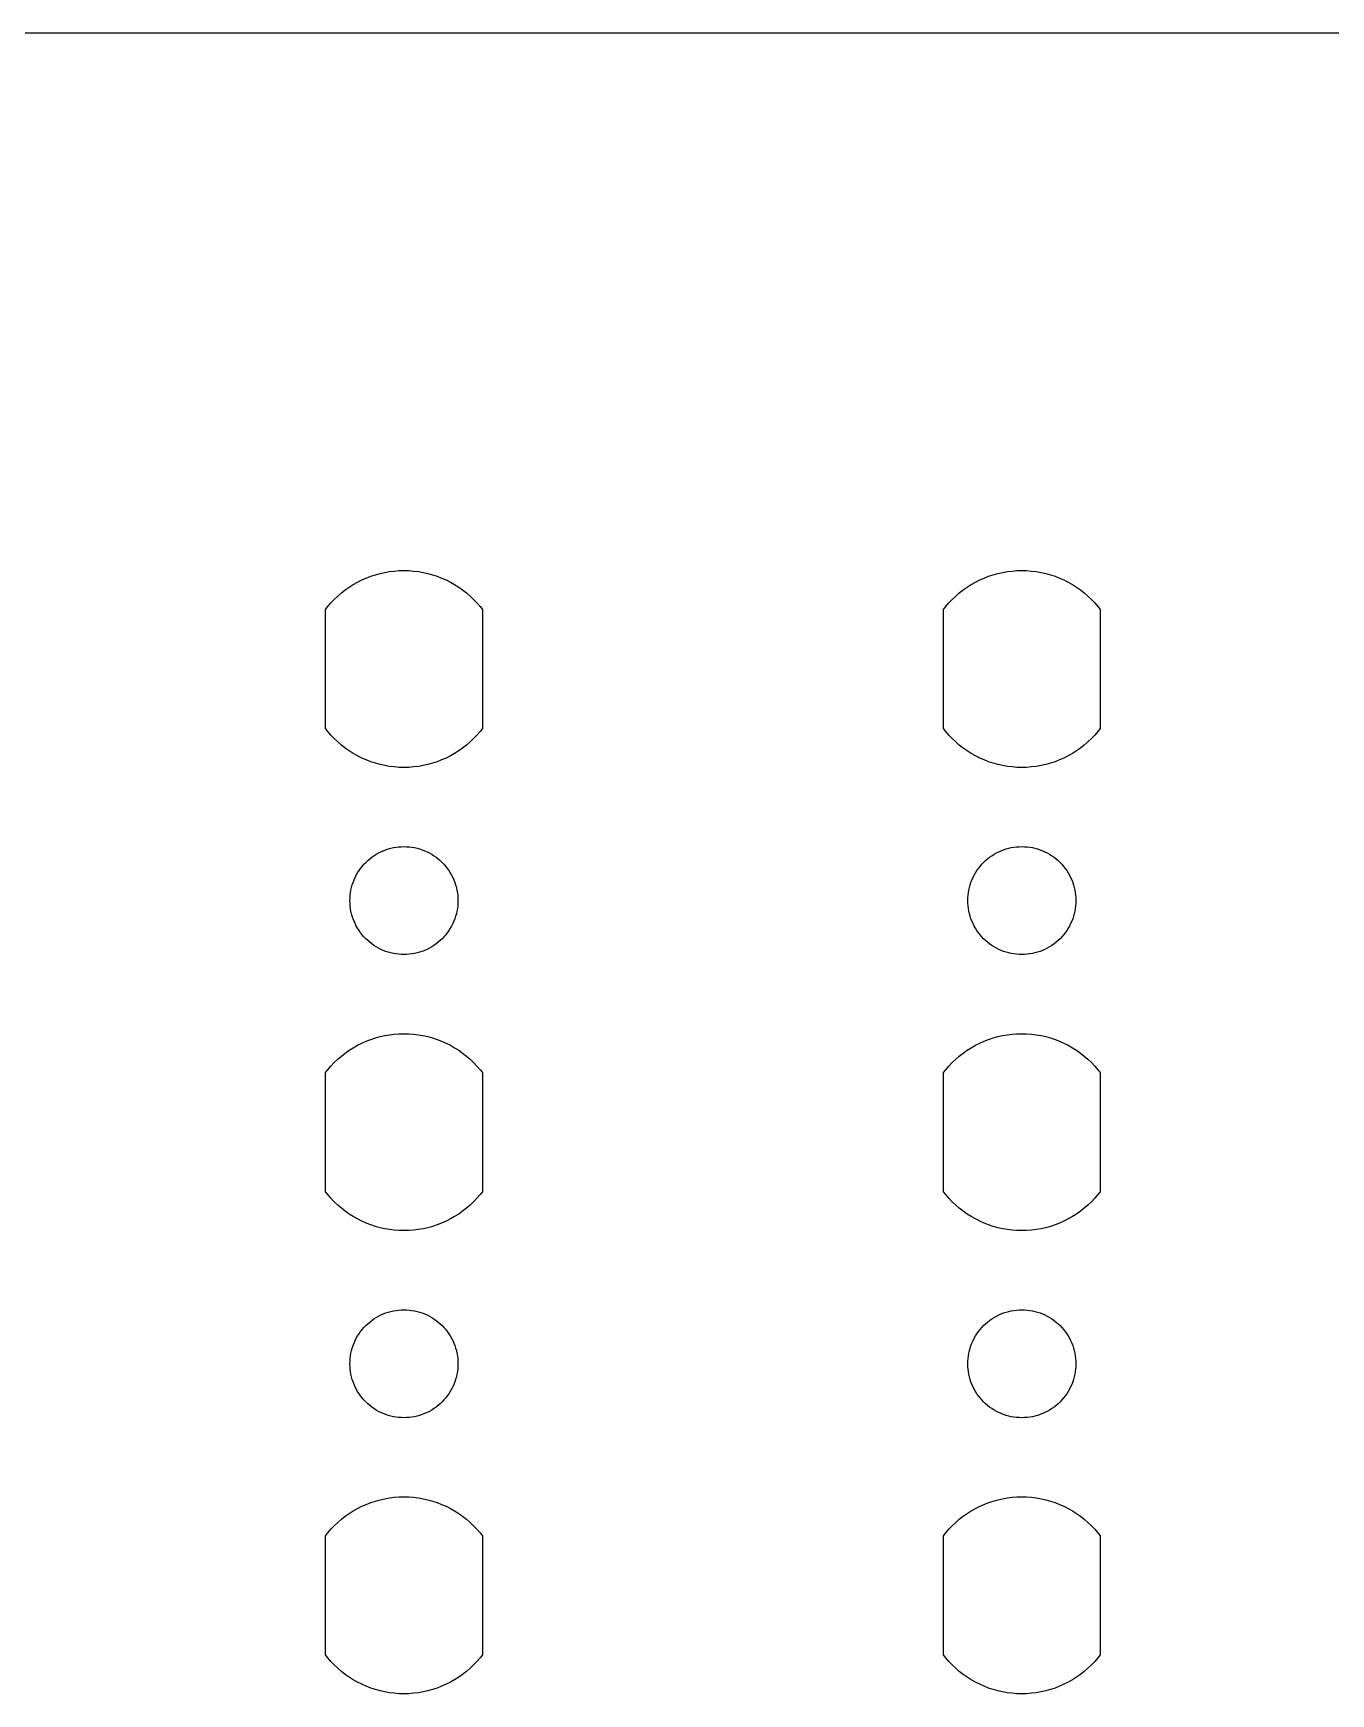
# Model space of a CAD drawing. Header units: metres. Extents: x 0 to 213, y 0 to 128.
# Drawn here: x 53.3 to 106.7, y 60.2 to 128.5 of the extents above; entities that cross this region are included whole.
import ezdxf

# ---------------------------------------------------------------- set-up
doc = ezdxf.new("R2010")
doc.units = ezdxf.units.M

msp = doc.modelspace()

# ---------------------------------------------------------------- linework, layer by layer
for p, q in [((212.36, 128.5), (1, 128.5)), ((66.4979, 105.824), (66.6708, 105.922)), ((66.6708, 105.922), (66.8484, 106.011)), ((66.8484, 106.011), (67.0301, 106.092)), ((67.0301, 106.092), (67.2156, 106.163)), ((67.2156, 106.163), (67.4043, 106.226)), ((67.4043, 106.226), (67.5959, 106.279)), ((67.5959, 106.279), (67.7899, 106.322)), ((67.7899, 106.322), (67.9857, 106.356)), ((67.9857, 106.356), (68.183, 106.38)), ((68.183, 106.38), (68.3813, 106.395)), ((68.3813, 106.395), (68.58, 106.4)), ((68.58, 106.4), (68.7787, 106.395)), ((68.7787, 106.395), (68.9769, 106.38)), ((68.9769, 106.38), (69.1742, 106.356)), ((69.1742, 106.356), (69.3701, 106.322)), ((69.3701, 106.322), (69.564, 106.279)), ((69.564, 106.279), (69.7556, 106.226)), ((69.7556, 106.226), (69.9444, 106.163)), ((69.9444, 106.163), (70.1299, 106.092)), ((70.1299, 106.092), (70.3116, 106.011)), ((70.3116, 106.011), (70.4891, 105.922)), ((70.4891, 105.922), (70.6621, 105.824)), ((91.8979, 105.824), (92.0708, 105.922)), ((92.0708, 105.922), (92.2484, 106.011)), ((92.2484, 106.011), (92.4301, 106.092)), ((92.4301, 106.092), (92.6156, 106.163)), ((92.6156, 106.163), (92.8044, 106.226)), ((92.8044, 106.226), (92.9959, 106.279)), ((92.9959, 106.279), (93.1899, 106.322)), ((93.1899, 106.322), (93.3857, 106.356)), ((93.3857, 106.356), (93.583, 106.38)), ((93.583, 106.38), (93.7813, 106.395)), ((93.7813, 106.395), (93.98, 106.4)), ((93.98, 106.4), (94.1787, 106.395)), ((94.1787, 106.395), (94.377, 106.38)), ((94.377, 106.38), (94.5742, 106.356)), ((94.5742, 106.356), (94.7701, 106.322)), ((94.7701, 106.322), (94.9641, 106.279)), ((94.9641, 106.279), (95.1556, 106.226)), ((95.1556, 106.226), (95.3444, 106.163)), ((95.3444, 106.163), (95.5299, 106.092)), ((95.5299, 106.092), (95.7116, 106.011)), ((95.7116, 106.011), (95.8891, 105.922)), ((95.8891, 105.922), (96.0621, 105.824)), ((65.5791, 105.07), (65.7162, 105.214)), ((65.7162, 105.214), (65.8602, 105.351)), ((65.8602, 105.351), (66.0107, 105.481)), ((66.0107, 105.481), (66.1674, 105.603)), ((66.1674, 105.603), (66.3299, 105.717)), ((66.3299, 105.717), (66.4979, 105.824)), ((70.6621, 105.824), (70.83, 105.717)), ((70.83, 105.717), (70.9926, 105.603)), ((70.9926, 105.603), (71.1493, 105.481)), ((71.1493, 105.481), (71.2998, 105.351)), ((71.2998, 105.351), (71.4438, 105.214)), ((71.4438, 105.214), (71.5808, 105.07)), ((90.9792, 105.07), (91.1162, 105.214)), ((91.1162, 105.214), (91.2602, 105.351)), ((91.2602, 105.351), (91.4107, 105.481)), ((91.4107, 105.481), (91.5674, 105.603)), ((91.5674, 105.603), (91.7299, 105.717)), ((91.7299, 105.717), (91.8979, 105.824)), ((96.0621, 105.824), (96.23, 105.717)), ((96.23, 105.717), (96.3926, 105.603)), ((96.3926, 105.603), (96.5493, 105.481)), ((96.5493, 105.481), (96.6998, 105.351)), ((96.6998, 105.351), (96.8438, 105.214)), ((96.8438, 105.214), (96.9808, 105.07)), ((65.355, 104.798), (65.4493, 104.919)), ((65.355, 99.9015), (65.355, 104.798)), ((65.4493, 104.919), (65.5791, 105.07)), ((71.5808, 105.07), (71.7107, 104.919)), ((71.7107, 104.919), (71.805, 104.798)), ((71.805, 104.798), (71.805, 99.9015)), ((90.755, 104.798), (90.8493, 104.919)), ((90.755, 99.9015), (90.755, 104.798)), ((90.8493, 104.919), (90.9792, 105.07)), ((96.9808, 105.07), (97.1107, 104.919)), ((97.1107, 104.919), (97.205, 104.798)), ((97.205, 104.798), (97.205, 99.9015)), ((65.4493, 99.7807), (65.355, 99.9015)), ((65.5791, 99.6302), (65.4493, 99.7807)), ((71.7107, 99.7807), (71.5808, 99.6302)), ((71.805, 99.9015), (71.7107, 99.7807)), ((90.8493, 99.7807), (90.755, 99.9015)), ((90.9792, 99.6302), (90.8493, 99.7807)), ((97.1107, 99.7807), (96.9808, 99.6302)), ((97.205, 99.9015), (97.1107, 99.7807)), ((65.7162, 99.4862), (65.5791, 99.6302)), ((65.8602, 99.3491), (65.7162, 99.4862)), ((66.0107, 99.2193), (65.8602, 99.3491)), ((66.1674, 99.097), (66.0107, 99.2193)), ((66.3299, 98.9825), (66.1674, 99.097)), ((70.9926, 99.097), (70.83, 98.9825)), ((71.1493, 99.2193), (70.9926, 99.097)), ((71.2998, 99.3491), (71.1493, 99.2193)), ((71.4438, 99.4862), (71.2998, 99.3491)), ((71.5808, 99.6302), (71.4438, 99.4862)), ((91.1162, 99.4862), (90.9792, 99.6302)), ((91.2602, 99.3491), (91.1162, 99.4862)), ((91.4107, 99.2193), (91.2602, 99.3491)), ((91.5674, 99.097), (91.4107, 99.2193)), ((91.7299, 98.9825), (91.5674, 99.097)), ((96.3926, 99.097), (96.23, 98.9825)), ((96.5493, 99.2193), (96.3926, 99.097)), ((96.6998, 99.3491), (96.5493, 99.2193)), ((96.8438, 99.4862), (96.6998, 99.3491)), ((96.9808, 99.6302), (96.8438, 99.4862)), ((66.4979, 98.8762), (66.3299, 98.9825)), ((66.6708, 98.7782), (66.4979, 98.8762)), ((66.8484, 98.6888), (66.6708, 98.7782)), ((67.0301, 98.6083), (66.8484, 98.6888)), ((67.2156, 98.5367), (67.0301, 98.6083)), ((67.4043, 98.4744), (67.2156, 98.5367)), ((67.5959, 98.4214), (67.4043, 98.4744)), ((67.7899, 98.3778), (67.5959, 98.4214)), ((67.9857, 98.3438), (67.7899, 98.3778)), ((69.3701, 98.3778), (69.1742, 98.3438)), ((69.564, 98.4214), (69.3701, 98.3778)), ((69.7556, 98.4744), (69.564, 98.4214)), ((69.9444, 98.5367), (69.7556, 98.4744)), ((70.1299, 98.6083), (69.9444, 98.5367)), ((70.3116, 98.6888), (70.1299, 98.6083)), ((70.4891, 98.7782), (70.3116, 98.6888)), ((70.6621, 98.8762), (70.4891, 98.7782)), ((70.83, 98.9825), (70.6621, 98.8762)), ((91.8979, 98.8762), (91.7299, 98.9825)), ((92.0708, 98.7782), (91.8979, 98.8762)), ((92.2484, 98.6888), (92.0708, 98.7782)), ((92.4301, 98.6083), (92.2484, 98.6888)), ((92.6156, 98.5367), (92.4301, 98.6083)), ((92.8044, 98.4744), (92.6156, 98.5367)), ((92.9959, 98.4214), (92.8044, 98.4744)), ((93.1899, 98.3778), (92.9959, 98.4214)), ((93.3857, 98.3438), (93.1899, 98.3778)), ((94.7701, 98.3778), (94.5742, 98.3438)), ((94.9641, 98.4214), (94.7701, 98.3778)), ((95.1556, 98.4744), (94.9641, 98.4214)), ((95.3444, 98.5367), (95.1556, 98.4744)), ((95.5299, 98.6083), (95.3444, 98.5367)), ((95.7116, 98.6888), (95.5299, 98.6083)), ((95.8891, 98.7782), (95.7116, 98.6888)), ((96.0621, 98.8762), (95.8891, 98.7782)), ((96.23, 98.9825), (96.0621, 98.8762)), ((68.183, 98.3195), (67.9857, 98.3438)), ((68.3813, 98.3049), (68.183, 98.3195)), ((68.58, 98.3), (68.3813, 98.3049)), ((68.7787, 98.3049), (68.58, 98.3)), ((68.9769, 98.3195), (68.7787, 98.3049)), ((69.1742, 98.3438), (68.9769, 98.3195)), ((93.583, 98.3195), (93.3857, 98.3438)), ((93.7813, 98.3049), (93.583, 98.3195)), ((93.98, 98.3), (93.7813, 98.3049)), ((94.1787, 98.3049), (93.98, 98.3)), ((94.377, 98.3195), (94.1787, 98.3049)), ((94.5742, 98.3438), (94.377, 98.3195)), ((67.8321, 94.9152), (67.9356, 94.9494)), ((67.9356, 94.9494), (68.0406, 94.9785)), ((68.0406, 94.9785), (68.1469, 95.0023)), ((68.1469, 95.0023), (68.2542, 95.021)), ((68.2542, 95.021), (68.3624, 95.0343)), ((68.3624, 95.0343), (68.4711, 95.0423)), ((68.4711, 95.0423), (68.58, 95.045)), ((68.58, 95.045), (68.6889, 95.0423)), ((68.6889, 95.0423), (68.7976, 95.0343)), ((68.7976, 95.0343), (68.9057, 95.021)), ((68.9057, 95.021), (69.0131, 95.0023)), ((69.0131, 95.0023), (69.1194, 94.9785)), ((69.1194, 94.9785), (69.2244, 94.9494)), ((69.2244, 94.9494), (69.3279, 94.9152)), ((93.2321, 94.9152), (93.3356, 94.9494)), ((93.3356, 94.9494), (93.4406, 94.9785)), ((93.4406, 94.9785), (93.5469, 95.0023)), ((93.5469, 95.0023), (93.6543, 95.021)), ((93.6543, 95.021), (93.7624, 95.0343)), ((93.7624, 95.0343), (93.8711, 95.0423)), ((93.8711, 95.0423), (93.98, 95.045)), ((93.98, 95.045), (94.0889, 95.0423)), ((94.0889, 95.0423), (94.1976, 95.0343)), ((94.1976, 95.0343), (94.3057, 95.021)), ((94.3057, 95.021), (94.4131, 95.0023)), ((94.4131, 95.0023), (94.5194, 94.9785)), ((94.5194, 94.9785), (94.6244, 94.9494)), ((94.6244, 94.9494), (94.7279, 94.9152)), ((66.8639, 94.2333), (66.9351, 94.3158)), ((66.9351, 94.3158), (67.0102, 94.3948)), ((67.0102, 94.3948), (67.0891, 94.4699)), ((67.0891, 94.4699), (67.1716, 94.5411)), ((67.1716, 94.5411), (67.2575, 94.6081)), ((67.2575, 94.6081), (67.3466, 94.6709)), ((67.3466, 94.6709), (67.4387, 94.7291)), ((67.4387, 94.7291), (67.5335, 94.7829)), ((67.5335, 94.7829), (67.6308, 94.8318)), ((67.6308, 94.8318), (67.7304, 94.876)), ((67.7304, 94.876), (67.8321, 94.9152)), ((69.3279, 94.9152), (69.4296, 94.876)), ((69.4296, 94.876), (69.5292, 94.8318)), ((69.5292, 94.8318), (69.6265, 94.7829)), ((69.6265, 94.7829), (69.7213, 94.7291)), ((69.7213, 94.7291), (69.8134, 94.6709)), ((69.8134, 94.6709), (69.9025, 94.6081)), ((69.9025, 94.6081), (69.9883, 94.5411)), ((69.9883, 94.5411), (70.0708, 94.4699)), ((70.0708, 94.4699), (70.1498, 94.3948)), ((70.1498, 94.3948), (70.2249, 94.3158)), ((70.2249, 94.3158), (70.2961, 94.2333)), ((92.2639, 94.2333), (92.3351, 94.3158)), ((92.3351, 94.3158), (92.4102, 94.3948)), ((92.4102, 94.3948), (92.4891, 94.4699)), ((92.4891, 94.4699), (92.5716, 94.5411)), ((92.5716, 94.5411), (92.6575, 94.6081)), ((92.6575, 94.6081), (92.7466, 94.6709)), ((92.7466, 94.6709), (92.8387, 94.7291)), ((92.8387, 94.7291), (92.9335, 94.7829)), ((92.9335, 94.7829), (93.0308, 94.8318)), ((93.0308, 94.8318), (93.1304, 94.876)), ((93.1304, 94.876), (93.2321, 94.9152)), ((94.7279, 94.9152), (94.8295, 94.876)), ((94.8295, 94.876), (94.9292, 94.8318)), ((94.9292, 94.8318), (95.0265, 94.7829)), ((95.0265, 94.7829), (95.1213, 94.7291)), ((95.1213, 94.7291), (95.2134, 94.6709)), ((95.2134, 94.6709), (95.3024, 94.6081)), ((95.3024, 94.6081), (95.3884, 94.5411)), ((95.3884, 94.5411), (95.4709, 94.4699)), ((95.4709, 94.4699), (95.5498, 94.3948)), ((95.5498, 94.3948), (95.6249, 94.3158)), ((95.6249, 94.3158), (95.6961, 94.2333)), ((66.4556, 93.4694), (66.4898, 93.5729)), ((66.4898, 93.5729), (66.529, 93.6745)), ((66.529, 93.6745), (66.5731, 93.7742)), ((66.5731, 93.7742), (66.6221, 93.8715)), ((66.6221, 93.8715), (66.6758, 93.9663)), ((66.6758, 93.9663), (66.7341, 94.0583)), ((66.7341, 94.0583), (66.7969, 94.1474)), ((66.7969, 94.1474), (66.8639, 94.2333)), ((70.2961, 94.2333), (70.3631, 94.1474)), ((70.3631, 94.1474), (70.4259, 94.0583)), ((70.4259, 94.0583), (70.4841, 93.9663)), ((70.4841, 93.9663), (70.5379, 93.8715)), ((70.5379, 93.8715), (70.5869, 93.7742)), ((70.5869, 93.7742), (70.631, 93.6745)), ((70.631, 93.6745), (70.6702, 93.5729)), ((70.6702, 93.5729), (70.7044, 93.4694)), ((91.8556, 93.4694), (91.8898, 93.5729)), ((91.8898, 93.5729), (91.929, 93.6745)), ((91.929, 93.6745), (91.9731, 93.7742)), ((91.9731, 93.7742), (92.0221, 93.8715)), ((92.0221, 93.8715), (92.0758, 93.9663)), ((92.0758, 93.9663), (92.1341, 94.0583)), ((92.1341, 94.0583), (92.1969, 94.1474)), ((92.1969, 94.1474), (92.2639, 94.2333)), ((95.6961, 94.2333), (95.7631, 94.1474)), ((95.7631, 94.1474), (95.8259, 94.0583)), ((95.8259, 94.0583), (95.8842, 93.9663)), ((95.8842, 93.9663), (95.9379, 93.8715)), ((95.9379, 93.8715), (95.9868, 93.7742)), ((95.9868, 93.7742), (96.031, 93.6745)), ((96.031, 93.6745), (96.0702, 93.5729)), ((96.0702, 93.5729), (96.1044, 93.4694)), ((66.36, 92.825), (66.3627, 92.9339)), ((66.3627, 92.9339), (66.3707, 93.0426)), ((66.3707, 93.0426), (66.384, 93.1507)), ((66.384, 93.1507), (66.4026, 93.2581)), ((66.4026, 93.2581), (66.4265, 93.3644)), ((66.4265, 93.3644), (66.4556, 93.4694)), ((70.7044, 93.4694), (70.7335, 93.3644)), ((70.7335, 93.3644), (70.7573, 93.2581)), ((70.7573, 93.2581), (70.776, 93.1507)), ((70.776, 93.1507), (70.7893, 93.0426)), ((70.7893, 93.0426), (70.7973, 92.9339)), ((70.7973, 92.9339), (70.8, 92.825)), ((91.76, 92.825), (91.7627, 92.9339)), ((91.7627, 92.9339), (91.7707, 93.0426)), ((91.7707, 93.0426), (91.784, 93.1507)), ((91.784, 93.1507), (91.8026, 93.2581)), ((91.8026, 93.2581), (91.8265, 93.3644)), ((91.8265, 93.3644), (91.8556, 93.4694)), ((96.1044, 93.4694), (96.1335, 93.3644)), ((96.1335, 93.3644), (96.1573, 93.2581)), ((96.1573, 93.2581), (96.176, 93.1507)), ((96.176, 93.1507), (96.1893, 93.0426)), ((96.1893, 93.0426), (96.1973, 92.9339)), ((96.1973, 92.9339), (96.2, 92.825)), ((66.3627, 92.716), (66.36, 92.825)), ((66.3707, 92.6074), (66.3627, 92.716)), ((66.384, 92.4992), (66.3707, 92.6074)), ((66.4026, 92.3919), (66.384, 92.4992)), ((66.4265, 92.2856), (66.4026, 92.3919)), ((66.4556, 92.1806), (66.4265, 92.2856)), ((70.7335, 92.2856), (70.7044, 92.1806)), ((70.7573, 92.3919), (70.7335, 92.2856)), ((70.776, 92.4992), (70.7573, 92.3919)), ((70.7893, 92.6074), (70.776, 92.4992)), ((70.7973, 92.716), (70.7893, 92.6074)), ((70.8, 92.825), (70.7973, 92.716)), ((91.7627, 92.716), (91.76, 92.825)), ((91.7707, 92.6074), (91.7627, 92.716)), ((91.784, 92.4992), (91.7707, 92.6074)), ((91.8026, 92.3919), (91.784, 92.4992)), ((91.8265, 92.2856), (91.8026, 92.3919)), ((91.8556, 92.1806), (91.8265, 92.2856)), ((96.1335, 92.2856), (96.1044, 92.1806)), ((96.1573, 92.3919), (96.1335, 92.2856)), ((96.176, 92.4992), (96.1573, 92.3919)), ((96.1893, 92.6074), (96.176, 92.4992)), ((96.1973, 92.716), (96.1893, 92.6074)), ((96.2, 92.825), (96.1973, 92.716)), ((66.4898, 92.0771), (66.4556, 92.1806)), ((66.529, 91.9754), (66.4898, 92.0771)), ((66.5731, 91.8758), (66.529, 91.9754)), ((66.6221, 91.7785), (66.5731, 91.8758)), ((66.6758, 91.6837), (66.6221, 91.7785)), ((66.7341, 91.5916), (66.6758, 91.6837)), ((66.7969, 91.5025), (66.7341, 91.5916)), ((70.4259, 91.5916), (70.3631, 91.5025)), ((70.4841, 91.6837), (70.4259, 91.5916)), ((70.5379, 91.7785), (70.4841, 91.6837)), ((70.5869, 91.8758), (70.5379, 91.7785)), ((70.631, 91.9754), (70.5869, 91.8758)), ((70.6702, 92.0771), (70.631, 91.9754)), ((70.7044, 92.1806), (70.6702, 92.0771)), ((91.8898, 92.0771), (91.8556, 92.1806)), ((91.929, 91.9754), (91.8898, 92.0771)), ((91.9731, 91.8758), (91.929, 91.9754)), ((92.0221, 91.7785), (91.9731, 91.8758)), ((92.0758, 91.6837), (92.0221, 91.7785)), ((92.1341, 91.5916), (92.0758, 91.6837)), ((92.1969, 91.5025), (92.1341, 91.5916)), ((95.8259, 91.5916), (95.7631, 91.5025)), ((95.8842, 91.6837), (95.8259, 91.5916)), ((95.9379, 91.7785), (95.8842, 91.6837)), ((95.9868, 91.8758), (95.9379, 91.7785)), ((96.031, 91.9754), (95.9868, 91.8758)), ((96.0702, 92.0771), (96.031, 91.9754)), ((96.1044, 92.1806), (96.0702, 92.0771)), ((66.8639, 91.4166), (66.7969, 91.5025)), ((66.9351, 91.3341), (66.8639, 91.4166)), ((67.0102, 91.2552), (66.9351, 91.3341)), ((67.0891, 91.1801), (67.0102, 91.2552)), ((67.1716, 91.1089), (67.0891, 91.1801)), ((67.2575, 91.0419), (67.1716, 91.1089)), ((67.3466, 90.9791), (67.2575, 91.0419)), ((67.4387, 90.9208), (67.3466, 90.9791)), ((67.5335, 90.8671), (67.4387, 90.9208)), ((67.6308, 90.8181), (67.5335, 90.8671)), ((69.6265, 90.8671), (69.5292, 90.8181)), ((69.7213, 90.9208), (69.6265, 90.8671)), ((69.8134, 90.9791), (69.7213, 90.9208)), ((69.9025, 91.0419), (69.8134, 90.9791)), ((69.9883, 91.1089), (69.9025, 91.0419)), ((70.0708, 91.1801), (69.9883, 91.1089)), ((70.1498, 91.2552), (70.0708, 91.1801)), ((70.2249, 91.3341), (70.1498, 91.2552)), ((70.2961, 91.4166), (70.2249, 91.3341)), ((70.3631, 91.5025), (70.2961, 91.4166)), ((92.2639, 91.4166), (92.1969, 91.5025)), ((92.3351, 91.3341), (92.2639, 91.4166)), ((92.4102, 91.2552), (92.3351, 91.3341)), ((92.4891, 91.1801), (92.4102, 91.2552)), ((92.5716, 91.1089), (92.4891, 91.1801)), ((92.6575, 91.0419), (92.5716, 91.1089)), ((92.7466, 90.9791), (92.6575, 91.0419)), ((92.8387, 90.9208), (92.7466, 90.9791)), ((92.9335, 90.8671), (92.8387, 90.9208)), ((93.0308, 90.8181), (92.9335, 90.8671)), ((95.0265, 90.8671), (94.9292, 90.8181)), ((95.1213, 90.9208), (95.0265, 90.8671)), ((95.2134, 90.9791), (95.1213, 90.9208)), ((95.3024, 91.0419), (95.2134, 90.9791)), ((95.3884, 91.1089), (95.3024, 91.0419)), ((95.4709, 91.1801), (95.3884, 91.1089)), ((95.5498, 91.2552), (95.4709, 91.1801)), ((95.6249, 91.3341), (95.5498, 91.2552)), ((95.6961, 91.4166), (95.6249, 91.3341)), ((95.7631, 91.5025), (95.6961, 91.4166)), ((67.7304, 90.774), (67.6308, 90.8181)), ((67.8321, 90.7348), (67.7304, 90.774)), ((67.9356, 90.7006), (67.8321, 90.7348)), ((68.0406, 90.6715), (67.9356, 90.7006)), ((68.1469, 90.6476), (68.0406, 90.6715)), ((68.2542, 90.629), (68.1469, 90.6476)), ((68.3624, 90.6157), (68.2542, 90.629)), ((68.4711, 90.6077), (68.3624, 90.6157)), ((68.58, 90.605), (68.4711, 90.6077)), ((68.6889, 90.6077), (68.58, 90.605)), ((68.7976, 90.6157), (68.6889, 90.6077)), ((68.9057, 90.629), (68.7976, 90.6157)), ((69.0131, 90.6476), (68.9057, 90.629)), ((69.1194, 90.6715), (69.0131, 90.6476)), ((69.2244, 90.7006), (69.1194, 90.6715)), ((69.3279, 90.7348), (69.2244, 90.7006)), ((69.4296, 90.774), (69.3279, 90.7348)), ((69.5292, 90.8181), (69.4296, 90.774)), ((93.1304, 90.774), (93.0308, 90.8181)), ((93.2321, 90.7348), (93.1304, 90.774)), ((93.3356, 90.7006), (93.2321, 90.7348)), ((93.4406, 90.6715), (93.3356, 90.7006)), ((93.5469, 90.6476), (93.4406, 90.6715)), ((93.6543, 90.629), (93.5469, 90.6476)), ((93.7624, 90.6157), (93.6543, 90.629)), ((93.8711, 90.6077), (93.7624, 90.6157)), ((93.98, 90.605), (93.8711, 90.6077)), ((94.0889, 90.6077), (93.98, 90.605)), ((94.1976, 90.6157), (94.0889, 90.6077)), ((94.3057, 90.629), (94.1976, 90.6157)), ((94.4131, 90.6476), (94.3057, 90.629)), ((94.5194, 90.6715), (94.4131, 90.6476)), ((94.6244, 90.7006), (94.5194, 90.6715)), ((94.7279, 90.7348), (94.6244, 90.7006)), ((94.8295, 90.774), (94.7279, 90.7348)), ((94.9292, 90.8181), (94.8295, 90.774)), ((66.3299, 86.6674), (66.4979, 86.7738)), ((66.4979, 86.7738), (66.6708, 86.8718)), ((66.6708, 86.8718), (66.8484, 86.9611)), ((66.8484, 86.9611), (67.0301, 87.0417)), ((67.0301, 87.0417), (67.2156, 87.1132)), ((67.2156, 87.1132), (67.4043, 87.1756)), ((67.4043, 87.1756), (67.5959, 87.2286)), ((67.5959, 87.2286), (67.7899, 87.2722)), ((67.7899, 87.2722), (67.9857, 87.3062)), ((67.9857, 87.3062), (68.183, 87.3305)), ((68.183, 87.3305), (68.3813, 87.3451)), ((68.3813, 87.3451), (68.58, 87.35)), ((68.58, 87.35), (68.7787, 87.3451)), ((68.7787, 87.3451), (68.9769, 87.3305)), ((68.9769, 87.3305), (69.1742, 87.3062)), ((69.1742, 87.3062), (69.3701, 87.2722)), ((69.3701, 87.2722), (69.564, 87.2286)), ((69.564, 87.2286), (69.7556, 87.1756)), ((69.7556, 87.1756), (69.9444, 87.1132)), ((69.9444, 87.1132), (70.1299, 87.0417)), ((70.1299, 87.0417), (70.3116, 86.9611)), ((70.3116, 86.9611), (70.4891, 86.8718)), ((70.4891, 86.8718), (70.6621, 86.7738)), ((70.6621, 86.7738), (70.83, 86.6674)), ((91.7299, 86.6674), (91.8979, 86.7738)), ((91.8979, 86.7738), (92.0708, 86.8718)), ((92.0708, 86.8718), (92.2484, 86.9611)), ((92.2484, 86.9611), (92.4301, 87.0417)), ((92.4301, 87.0417), (92.6156, 87.1132)), ((92.6156, 87.1132), (92.8044, 87.1756)), ((92.8044, 87.1756), (92.9959, 87.2286)), ((92.9959, 87.2286), (93.1899, 87.2722)), ((93.1899, 87.2722), (93.3857, 87.3062)), ((93.3857, 87.3062), (93.583, 87.3305)), ((93.583, 87.3305), (93.7813, 87.3451)), ((93.7813, 87.3451), (93.98, 87.35)), ((93.98, 87.35), (94.1787, 87.3451)), ((94.1787, 87.3451), (94.377, 87.3305)), ((94.377, 87.3305), (94.5742, 87.3062)), ((94.5742, 87.3062), (94.7701, 87.2722)), ((94.7701, 87.2722), (94.9641, 87.2286)), ((94.9641, 87.2286), (95.1556, 87.1756)), ((95.1556, 87.1756), (95.3444, 87.1132)), ((95.3444, 87.1132), (95.5299, 87.0417)), ((95.5299, 87.0417), (95.7116, 86.9611)), ((95.7116, 86.9611), (95.8891, 86.8718)), ((95.8891, 86.8718), (96.0621, 86.7738)), ((96.0621, 86.7738), (96.23, 86.6674)), ((65.5791, 86.0198), (65.7162, 86.1638)), ((65.7162, 86.1638), (65.8602, 86.3008)), ((65.8602, 86.3008), (66.0107, 86.4307)), ((66.0107, 86.4307), (66.1674, 86.553)), ((66.1674, 86.553), (66.3299, 86.6674)), ((70.83, 86.6674), (70.9926, 86.553)), ((70.9926, 86.553), (71.1493, 86.4307)), ((71.1493, 86.4307), (71.2998, 86.3008)), ((71.2998, 86.3008), (71.4438, 86.1638)), ((71.4438, 86.1638), (71.5808, 86.0198)), ((90.9792, 86.0198), (91.1162, 86.1638)), ((91.1162, 86.1638), (91.2602, 86.3008)), ((91.2602, 86.3008), (91.4107, 86.4307)), ((91.4107, 86.4307), (91.5674, 86.553)), ((91.5674, 86.553), (91.7299, 86.6674)), ((96.23, 86.6674), (96.3926, 86.553)), ((96.3926, 86.553), (96.5493, 86.4307)), ((96.5493, 86.4307), (96.6998, 86.3008)), ((96.6998, 86.3008), (96.8438, 86.1638)), ((96.8438, 86.1638), (96.9808, 86.0198)), ((65.355, 85.7484), (65.4493, 85.8693)), ((65.355, 80.8515), (65.355, 85.7484)), ((65.4493, 85.8693), (65.5791, 86.0198)), ((71.5808, 86.0198), (71.7107, 85.8693)), ((71.7107, 85.8693), (71.805, 85.7484)), ((71.805, 85.7484), (71.805, 80.8515)), ((90.755, 85.7484), (90.8493, 85.8693)), ((90.755, 80.8515), (90.755, 85.7484)), ((90.8493, 85.8693), (90.9792, 86.0198)), ((96.9808, 86.0198), (97.1107, 85.8693)), ((97.1107, 85.8693), (97.205, 85.7484)), ((97.205, 85.7484), (97.205, 80.8515)), ((65.4493, 80.7307), (65.355, 80.8515)), ((65.5791, 80.5802), (65.4493, 80.7307)), ((71.7107, 80.7307), (71.5808, 80.5802)), ((71.805, 80.8515), (71.7107, 80.7307)), ((90.8493, 80.7307), (90.755, 80.8515)), ((90.9792, 80.5802), (90.8493, 80.7307)), ((97.1107, 80.7307), (96.9808, 80.5802)), ((97.205, 80.8515), (97.1107, 80.7307)), ((65.7162, 80.4362), (65.5791, 80.5802)), ((65.8602, 80.2991), (65.7162, 80.4362)), ((66.0107, 80.1693), (65.8602, 80.2991)), ((66.1674, 80.047), (66.0107, 80.1693)), ((66.3299, 79.9325), (66.1674, 80.047)), ((66.4979, 79.8262), (66.3299, 79.9325)), ((70.83, 79.9325), (70.6621, 79.8262)), ((70.9926, 80.047), (70.83, 79.9325)), ((71.1493, 80.1693), (70.9926, 80.047)), ((71.2998, 80.2991), (71.1493, 80.1693)), ((71.4438, 80.4362), (71.2998, 80.2991)), ((71.5808, 80.5802), (71.4438, 80.4362)), ((91.1162, 80.4362), (90.9792, 80.5802)), ((91.2602, 80.2991), (91.1162, 80.4362)), ((91.4107, 80.1693), (91.2602, 80.2991)), ((91.5674, 80.047), (91.4107, 80.1693)), ((91.7299, 79.9325), (91.5674, 80.047)), ((91.8979, 79.8262), (91.7299, 79.9325)), ((96.23, 79.9325), (96.0621, 79.8262)), ((96.3926, 80.047), (96.23, 79.9325)), ((96.5493, 80.1693), (96.3926, 80.047)), ((96.6998, 80.2991), (96.5493, 80.1693)), ((96.8438, 80.4362), (96.6998, 80.2991)), ((96.9808, 80.5802), (96.8438, 80.4362)), ((66.6708, 79.7282), (66.4979, 79.8262)), ((66.8484, 79.6388), (66.6708, 79.7282)), ((67.0301, 79.5583), (66.8484, 79.6388)), ((67.2156, 79.4867), (67.0301, 79.5583)), ((67.4043, 79.4244), (67.2156, 79.4867)), ((67.5959, 79.3714), (67.4043, 79.4244)), ((67.7899, 79.3278), (67.5959, 79.3714)), ((67.9857, 79.2938), (67.7899, 79.3278)), ((68.183, 79.2695), (67.9857, 79.2938)), ((68.3813, 79.2549), (68.183, 79.2695)), ((68.58, 79.25), (68.3813, 79.2549)), ((68.7787, 79.2549), (68.58, 79.25)), ((68.9769, 79.2695), (68.7787, 79.2549)), ((69.1742, 79.2938), (68.9769, 79.2695)), ((69.3701, 79.3278), (69.1742, 79.2938)), ((69.564, 79.3714), (69.3701, 79.3278)), ((69.7556, 79.4244), (69.564, 79.3714)), ((69.9444, 79.4867), (69.7556, 79.4244)), ((70.1299, 79.5583), (69.9444, 79.4867)), ((70.3116, 79.6388), (70.1299, 79.5583)), ((70.4891, 79.7282), (70.3116, 79.6388)), ((70.6621, 79.8262), (70.4891, 79.7282)), ((92.0708, 79.7282), (91.8979, 79.8262)), ((92.2484, 79.6388), (92.0708, 79.7282)), ((92.4301, 79.5583), (92.2484, 79.6388)), ((92.6156, 79.4867), (92.4301, 79.5583)), ((92.8044, 79.4244), (92.6156, 79.4867)), ((92.9959, 79.3714), (92.8044, 79.4244)), ((93.1899, 79.3278), (92.9959, 79.3714)), ((93.3857, 79.2938), (93.1899, 79.3278)), ((93.583, 79.2695), (93.3857, 79.2938)), ((93.7813, 79.2549), (93.583, 79.2695)), ((93.98, 79.25), (93.7813, 79.2549)), ((94.1787, 79.2549), (93.98, 79.25)), ((94.377, 79.2695), (94.1787, 79.2549)), ((94.5742, 79.2938), (94.377, 79.2695)), ((94.7701, 79.3278), (94.5742, 79.2938)), ((94.9641, 79.3714), (94.7701, 79.3278)), ((95.1556, 79.4244), (94.9641, 79.3714)), ((95.3444, 79.4867), (95.1556, 79.4244)), ((95.5299, 79.5583), (95.3444, 79.4867)), ((95.7116, 79.6388), (95.5299, 79.5583)), ((95.8891, 79.7282), (95.7116, 79.6388)), ((96.0621, 79.8262), (95.8891, 79.7282)), ((67.6308, 75.7818), (67.7304, 75.826)), ((67.7304, 75.826), (67.8321, 75.8652)), ((67.8321, 75.8652), (67.9356, 75.8994)), ((67.9356, 75.8994), (68.0406, 75.9285)), ((68.0406, 75.9285), (68.1469, 75.9523)), ((68.1469, 75.9523), (68.2542, 75.971)), ((68.2542, 75.971), (68.3624, 75.9843)), ((68.3624, 75.9843), (68.4711, 75.9923)), ((68.4711, 75.9923), (68.58, 75.995)), ((68.58, 75.995), (68.6889, 75.9923)), ((68.6889, 75.9923), (68.7976, 75.9843)), ((68.7976, 75.9843), (68.9057, 75.971)), ((68.9057, 75.971), (69.0131, 75.9523)), ((69.0131, 75.9523), (69.1194, 75.9285)), ((69.1194, 75.9285), (69.2244, 75.8994)), ((69.2244, 75.8994), (69.3279, 75.8652)), ((69.3279, 75.8652), (69.4296, 75.826)), ((69.4296, 75.826), (69.5292, 75.7818)), ((93.0308, 75.7818), (93.1304, 75.826)), ((93.1304, 75.826), (93.2321, 75.8652)), ((93.2321, 75.8652), (93.3356, 75.8994)), ((93.3356, 75.8994), (93.4406, 75.9285)), ((93.4406, 75.9285), (93.5469, 75.9523)), ((93.5469, 75.9523), (93.6543, 75.971)), ((93.6543, 75.971), (93.7624, 75.9843)), ((93.7624, 75.9843), (93.8711, 75.9923)), ((93.8711, 75.9923), (93.98, 75.995)), ((93.98, 75.995), (94.0889, 75.9923)), ((94.0889, 75.9923), (94.1976, 75.9843)), ((94.1976, 75.9843), (94.3057, 75.971)), ((94.3057, 75.971), (94.4131, 75.9523)), ((94.4131, 75.9523), (94.5194, 75.9285)), ((94.5194, 75.9285), (94.6244, 75.8994)), ((94.6244, 75.8994), (94.7279, 75.8652)), ((94.7279, 75.8652), (94.8295, 75.826)), ((94.8295, 75.826), (94.9292, 75.7818)), ((66.7969, 75.0974), (66.8639, 75.1833)), ((66.8639, 75.1833), (66.9351, 75.2659)), ((66.9351, 75.2659), (67.0102, 75.3448)), ((67.0102, 75.3448), (67.0891, 75.4199)), ((67.0891, 75.4199), (67.1716, 75.4911)), ((67.1716, 75.4911), (67.2575, 75.5581)), ((67.2575, 75.5581), (67.3466, 75.6208)), ((67.3466, 75.6208), (67.4387, 75.6791)), ((67.4387, 75.6791), (67.5335, 75.7328)), ((67.5335, 75.7328), (67.6308, 75.7818)), ((69.5292, 75.7818), (69.6265, 75.7328)), ((69.6265, 75.7328), (69.7213, 75.6791)), ((69.7213, 75.6791), (69.8134, 75.6208)), ((69.8134, 75.6208), (69.9025, 75.5581)), ((69.9025, 75.5581), (69.9883, 75.4911)), ((69.9883, 75.4911), (70.0708, 75.4199)), ((70.0708, 75.4199), (70.1498, 75.3448)), ((70.1498, 75.3448), (70.2249, 75.2659)), ((70.2249, 75.2659), (70.2961, 75.1833)), ((70.2961, 75.1833), (70.3631, 75.0974)), ((92.1969, 75.0974), (92.2639, 75.1833)), ((92.2639, 75.1833), (92.3351, 75.2659)), ((92.3351, 75.2659), (92.4102, 75.3448)), ((92.4102, 75.3448), (92.4891, 75.4199)), ((92.4891, 75.4199), (92.5716, 75.4911)), ((92.5716, 75.4911), (92.6575, 75.5581)), ((92.6575, 75.5581), (92.7466, 75.6208)), ((92.7466, 75.6208), (92.8387, 75.6791)), ((92.8387, 75.6791), (92.9335, 75.7328)), ((92.9335, 75.7328), (93.0308, 75.7818)), ((94.9292, 75.7818), (95.0265, 75.7328)), ((95.0265, 75.7328), (95.1213, 75.6791)), ((95.1213, 75.6791), (95.2134, 75.6208)), ((95.2134, 75.6208), (95.3024, 75.5581)), ((95.3024, 75.5581), (95.3884, 75.4911)), ((95.3884, 75.4911), (95.4709, 75.4199)), ((95.4709, 75.4199), (95.5498, 75.3448)), ((95.5498, 75.3448), (95.6249, 75.2659)), ((95.6249, 75.2659), (95.6961, 75.1833)), ((95.6961, 75.1833), (95.7631, 75.0974)), ((66.4556, 74.4194), (66.4898, 74.5229)), ((66.4898, 74.5229), (66.529, 74.6245)), ((66.529, 74.6245), (66.5731, 74.7242)), ((66.5731, 74.7242), (66.6221, 74.8215)), ((66.6221, 74.8215), (66.6758, 74.9163)), ((66.6758, 74.9163), (66.7341, 75.0083)), ((66.7341, 75.0083), (66.7969, 75.0974)), ((70.3631, 75.0974), (70.4259, 75.0083)), ((70.4259, 75.0083), (70.4841, 74.9163)), ((70.4841, 74.9163), (70.5379, 74.8215)), ((70.5379, 74.8215), (70.5869, 74.7242)), ((70.5869, 74.7242), (70.631, 74.6245)), ((70.631, 74.6245), (70.6702, 74.5229)), ((70.6702, 74.5229), (70.7044, 74.4194)), ((91.8556, 74.4194), (91.8898, 74.5229)), ((91.8898, 74.5229), (91.929, 74.6245)), ((91.929, 74.6245), (91.9731, 74.7242)), ((91.9731, 74.7242), (92.0221, 74.8215)), ((92.0221, 74.8215), (92.0758, 74.9163)), ((92.0758, 74.9163), (92.1341, 75.0083)), ((92.1341, 75.0083), (92.1969, 75.0974)), ((95.7631, 75.0974), (95.8259, 75.0083)), ((95.8259, 75.0083), (95.8842, 74.9163)), ((95.8842, 74.9163), (95.9379, 74.8215)), ((95.9379, 74.8215), (95.9868, 74.7242)), ((95.9868, 74.7242), (96.031, 74.6245)), ((96.031, 74.6245), (96.0702, 74.5229)), ((96.0702, 74.5229), (96.1044, 74.4194)), ((66.36, 73.775), (66.3627, 73.8839)), ((66.3627, 73.6661), (66.36, 73.775)), ((66.3627, 73.8839), (66.3707, 73.9926)), ((66.3707, 73.9926), (66.384, 74.1007)), ((66.384, 74.1007), (66.4026, 74.2081)), ((66.4026, 74.2081), (66.4265, 74.3144)), ((66.4265, 74.3144), (66.4556, 74.4194)), ((70.7044, 74.4194), (70.7335, 74.3144)), ((70.7335, 74.3144), (70.7573, 74.2081)), ((70.7573, 74.2081), (70.776, 74.1007)), ((70.776, 74.1007), (70.7893, 73.9926)), ((70.7893, 73.9926), (70.7973, 73.8839)), ((70.7973, 73.8839), (70.8, 73.775)), ((70.8, 73.775), (70.7973, 73.6661)), ((91.76, 73.775), (91.7627, 73.8839)), ((91.7627, 73.6661), (91.76, 73.775)), ((91.7627, 73.8839), (91.7707, 73.9926)), ((91.7707, 73.9926), (91.784, 74.1007)), ((91.784, 74.1007), (91.8026, 74.2081)), ((91.8026, 74.2081), (91.8265, 74.3144)), ((91.8265, 74.3144), (91.8556, 74.4194)), ((96.1044, 74.4194), (96.1335, 74.3144)), ((96.1335, 74.3144), (96.1573, 74.2081)), ((96.1573, 74.2081), (96.176, 74.1007)), ((96.176, 74.1007), (96.1893, 73.9926)), ((96.1893, 73.9926), (96.1973, 73.8839)), ((96.1973, 73.8839), (96.2, 73.775)), ((96.2, 73.775), (96.1973, 73.6661)), ((66.3707, 73.5574), (66.3627, 73.6661)), ((66.384, 73.4493), (66.3707, 73.5574)), ((66.4026, 73.3419), (66.384, 73.4493)), ((66.4265, 73.2356), (66.4026, 73.3419)), ((66.4556, 73.1306), (66.4265, 73.2356)), ((66.4898, 73.0271), (66.4556, 73.1306)), ((70.7044, 73.1306), (70.6702, 73.0271)), ((70.7335, 73.2356), (70.7044, 73.1306)), ((70.7573, 73.3419), (70.7335, 73.2356)), ((70.776, 73.4493), (70.7573, 73.3419)), ((70.7893, 73.5574), (70.776, 73.4493)), ((70.7973, 73.6661), (70.7893, 73.5574)), ((91.7707, 73.5574), (91.7627, 73.6661)), ((91.784, 73.4493), (91.7707, 73.5574)), ((91.8026, 73.3419), (91.784, 73.4493)), ((91.8265, 73.2356), (91.8026, 73.3419)), ((91.8556, 73.1306), (91.8265, 73.2356)), ((91.8898, 73.0271), (91.8556, 73.1306)), ((96.1044, 73.1306), (96.0702, 73.0271)), ((96.1335, 73.2356), (96.1044, 73.1306)), ((96.1573, 73.3419), (96.1335, 73.2356)), ((96.176, 73.4493), (96.1573, 73.3419)), ((96.1893, 73.5574), (96.176, 73.4493)), ((96.1973, 73.6661), (96.1893, 73.5574)), ((66.529, 72.9254), (66.4898, 73.0271)), ((66.5731, 72.8258), (66.529, 72.9254)), ((66.6221, 72.7285), (66.5731, 72.8258)), ((66.6758, 72.6337), (66.6221, 72.7285)), ((66.7341, 72.5416), (66.6758, 72.6337)), ((66.7969, 72.4525), (66.7341, 72.5416)), ((66.8639, 72.3667), (66.7969, 72.4525)), ((70.3631, 72.4525), (70.2961, 72.3667)), ((70.4259, 72.5416), (70.3631, 72.4525)), ((70.4841, 72.6337), (70.4259, 72.5416)), ((70.5379, 72.7285), (70.4841, 72.6337)), ((70.5869, 72.8258), (70.5379, 72.7285)), ((70.631, 72.9254), (70.5869, 72.8258)), ((70.6702, 73.0271), (70.631, 72.9254)), ((91.929, 72.9254), (91.8898, 73.0271)), ((91.9731, 72.8258), (91.929, 72.9254)), ((92.0221, 72.7285), (91.9731, 72.8258)), ((92.0758, 72.6337), (92.0221, 72.7285)), ((92.1341, 72.5416), (92.0758, 72.6337)), ((92.1969, 72.4525), (92.1341, 72.5416)), ((92.2639, 72.3667), (92.1969, 72.4525)), ((95.7631, 72.4525), (95.6961, 72.3667)), ((95.8259, 72.5416), (95.7631, 72.4525)), ((95.8842, 72.6337), (95.8259, 72.5416)), ((95.9379, 72.7285), (95.8842, 72.6337)), ((95.9868, 72.8258), (95.9379, 72.7285)), ((96.031, 72.9254), (95.9868, 72.8258)), ((96.0702, 73.0271), (96.031, 72.9254)), ((66.9351, 72.2841), (66.8639, 72.3667)), ((67.0102, 72.2052), (66.9351, 72.2841)), ((67.0891, 72.1301), (67.0102, 72.2052)), ((67.1716, 72.0589), (67.0891, 72.1301)), ((67.2575, 71.9919), (67.1716, 72.0589)), ((67.3466, 71.9291), (67.2575, 71.9919)), ((67.4387, 71.8708), (67.3466, 71.9291)), ((67.5335, 71.8171), (67.4387, 71.8708)), ((67.6308, 71.7681), (67.5335, 71.8171)), ((67.7304, 71.724), (67.6308, 71.7681)), ((67.8321, 71.6848), (67.7304, 71.724)), ((69.4296, 71.724), (69.3279, 71.6848)), ((69.5292, 71.7681), (69.4296, 71.724)), ((69.6265, 71.8171), (69.5292, 71.7681)), ((69.7213, 71.8708), (69.6265, 71.8171)), ((69.8134, 71.9291), (69.7213, 71.8708)), ((69.9025, 71.9919), (69.8134, 71.9291)), ((69.9883, 72.0589), (69.9025, 71.9919)), ((70.0708, 72.1301), (69.9883, 72.0589)), ((70.1498, 72.2052), (70.0708, 72.1301)), ((70.2249, 72.2841), (70.1498, 72.2052)), ((70.2961, 72.3667), (70.2249, 72.2841)), ((92.3351, 72.2841), (92.2639, 72.3667)), ((92.4102, 72.2052), (92.3351, 72.2841)), ((92.4891, 72.1301), (92.4102, 72.2052)), ((92.5716, 72.0589), (92.4891, 72.1301)), ((92.6575, 71.9919), (92.5716, 72.0589)), ((92.7466, 71.9291), (92.6575, 71.9919)), ((92.8387, 71.8708), (92.7466, 71.9291)), ((92.9335, 71.8171), (92.8387, 71.8708)), ((93.0308, 71.7681), (92.9335, 71.8171)), ((93.1304, 71.724), (93.0308, 71.7681)), ((93.2321, 71.6848), (93.1304, 71.724)), ((94.8295, 71.724), (94.7279, 71.6848)), ((94.9292, 71.7681), (94.8295, 71.724)), ((95.0265, 71.8171), (94.9292, 71.7681)), ((95.1213, 71.8708), (95.0265, 71.8171)), ((95.2134, 71.9291), (95.1213, 71.8708)), ((95.3024, 71.9919), (95.2134, 71.9291)), ((95.3884, 72.0589), (95.3024, 71.9919)), ((95.4709, 72.1301), (95.3884, 72.0589)), ((95.5498, 72.2052), (95.4709, 72.1301)), ((95.6249, 72.2841), (95.5498, 72.2052)), ((95.6961, 72.3667), (95.6249, 72.2841)), ((67.9356, 71.6506), (67.8321, 71.6848)), ((68.0406, 71.6215), (67.9356, 71.6506)), ((68.1469, 71.5977), (68.0406, 71.6215)), ((68.2542, 71.579), (68.1469, 71.5977)), ((68.3624, 71.5657), (68.2542, 71.579)), ((68.4711, 71.5577), (68.3624, 71.5657)), ((68.58, 71.555), (68.4711, 71.5577)), ((68.6889, 71.5577), (68.58, 71.555)), ((68.7976, 71.5657), (68.6889, 71.5577)), ((68.9057, 71.579), (68.7976, 71.5657)), ((69.0131, 71.5977), (68.9057, 71.579)), ((69.1194, 71.6215), (69.0131, 71.5977)), ((69.2244, 71.6506), (69.1194, 71.6215)), ((69.3279, 71.6848), (69.2244, 71.6506)), ((93.3356, 71.6506), (93.2321, 71.6848)), ((93.4406, 71.6215), (93.3356, 71.6506)), ((93.5469, 71.5977), (93.4406, 71.6215)), ((93.6543, 71.579), (93.5469, 71.5977)), ((93.7624, 71.5657), (93.6543, 71.579)), ((93.8711, 71.5577), (93.7624, 71.5657)), ((93.98, 71.555), (93.8711, 71.5577)), ((94.0889, 71.5577), (93.98, 71.555)), ((94.1976, 71.5657), (94.0889, 71.5577)), ((94.3057, 71.579), (94.1976, 71.5657)), ((94.4131, 71.5977), (94.3057, 71.579)), ((94.5194, 71.6215), (94.4131, 71.5977)), ((94.6244, 71.6506), (94.5194, 71.6215)), ((94.7279, 71.6848), (94.6244, 71.6506)), ((68.3813, 68.2951), (68.58, 68.3)), ((68.58, 68.3), (68.7787, 68.2951)), ((93.7813, 68.2951), (93.98, 68.3)), ((93.98, 68.3), (94.1787, 68.2951)), ((66.1674, 67.503), (66.3299, 67.6174)), ((66.3299, 67.6174), (66.4979, 67.7238)), ((66.4979, 67.7238), (66.6708, 67.8218)), ((66.6708, 67.8218), (66.8484, 67.9111)), ((66.8484, 67.9111), (67.0301, 67.9917)), ((67.0301, 67.9917), (67.2156, 68.0632)), ((67.2156, 68.0632), (67.4043, 68.1256)), ((67.4043, 68.1256), (67.5959, 68.1786)), ((67.5959, 68.1786), (67.7899, 68.2222)), ((67.7899, 68.2222), (67.9857, 68.2562)), ((67.9857, 68.2562), (68.183, 68.2805)), ((68.183, 68.2805), (68.3813, 68.2951)), ((68.7787, 68.2951), (68.9769, 68.2805)), ((68.9769, 68.2805), (69.1742, 68.2562)), ((69.1742, 68.2562), (69.3701, 68.2222)), ((69.3701, 68.2222), (69.564, 68.1786)), ((69.564, 68.1786), (69.7556, 68.1256)), ((69.7556, 68.1256), (69.9444, 68.0632)), ((69.9444, 68.0632), (70.1299, 67.9917)), ((70.1299, 67.9917), (70.3116, 67.9111)), ((70.3116, 67.9111), (70.4891, 67.8218)), ((70.4891, 67.8218), (70.6621, 67.7238)), ((70.6621, 67.7238), (70.83, 67.6174)), ((70.83, 67.6174), (70.9926, 67.503)), ((91.5674, 67.503), (91.7299, 67.6174)), ((91.7299, 67.6174), (91.8979, 67.7238)), ((91.8979, 67.7238), (92.0708, 67.8218)), ((92.0708, 67.8218), (92.2484, 67.9111)), ((92.2484, 67.9111), (92.4301, 67.9917)), ((92.4301, 67.9917), (92.6156, 68.0632)), ((92.6156, 68.0632), (92.8043, 68.1256)), ((92.8043, 68.1256), (92.9959, 68.1786)), ((92.9959, 68.1786), (93.1899, 68.2222)), ((93.1899, 68.2222), (93.3857, 68.2562)), ((93.3857, 68.2562), (93.583, 68.2805)), ((93.583, 68.2805), (93.7813, 68.2951)), ((94.1787, 68.2951), (94.3769, 68.2805)), ((94.3769, 68.2805), (94.5742, 68.2562)), ((94.5742, 68.2562), (94.7701, 68.2222)), ((94.7701, 68.2222), (94.964, 68.1786)), ((94.964, 68.1786), (95.1556, 68.1256)), ((95.1556, 68.1256), (95.3444, 68.0632)), ((95.3444, 68.0632), (95.5298, 67.9917)), ((95.5298, 67.9917), (95.7116, 67.9111)), ((95.7116, 67.9111), (95.8891, 67.8218)), ((95.8891, 67.8218), (96.0621, 67.7238)), ((96.0621, 67.7238), (96.23, 67.6174)), ((96.23, 67.6174), (96.3925, 67.503)), ((65.4493, 66.8193), (65.5791, 66.9698)), ((65.5791, 66.9698), (65.7162, 67.1138)), ((65.7162, 67.1138), (65.8602, 67.2508)), ((65.8602, 67.2508), (66.0107, 67.3807)), ((66.0107, 67.3807), (66.1674, 67.503)), ((70.9926, 67.503), (71.1493, 67.3807)), ((71.1493, 67.3807), (71.2998, 67.2508)), ((71.2998, 67.2508), (71.4438, 67.1138)), ((71.4438, 67.1138), (71.5808, 66.9698)), ((71.5808, 66.9698), (71.7107, 66.8193)), ((90.8493, 66.8193), (90.9791, 66.9698)), ((90.9791, 66.9698), (91.1162, 67.1138)), ((91.1162, 67.1138), (91.2602, 67.2508)), ((91.2602, 67.2508), (91.4107, 67.3807)), ((91.4107, 67.3807), (91.5674, 67.503)), ((96.3925, 67.503), (96.5493, 67.3807)), ((96.5493, 67.3807), (96.6998, 67.2508)), ((96.6998, 67.2508), (96.8438, 67.1138)), ((96.8438, 67.1138), (96.9808, 66.9698)), ((96.9808, 66.9698), (97.1107, 66.8193)), ((65.355, 66.6984), (65.4493, 66.8193)), ((65.355, 61.8016), (65.355, 66.6984)), ((71.7107, 66.8193), (71.805, 66.6984)), ((71.805, 66.6984), (71.805, 61.8016)), ((90.755, 66.6984), (90.8493, 66.8193)), ((90.755, 61.8016), (90.755, 66.6984)), ((97.1107, 66.8193), (97.205, 66.6984)), ((97.205, 66.6984), (97.205, 61.8016)), ((65.4493, 61.6807), (65.355, 61.8016)), ((65.5791, 61.5302), (65.4493, 61.6807)), ((65.7162, 61.3862), (65.5791, 61.5302)), ((71.5808, 61.5302), (71.4438, 61.3862)), ((71.7107, 61.6807), (71.5808, 61.5302)), ((71.805, 61.8016), (71.7107, 61.6807)), ((90.8493, 61.6807), (90.755, 61.8016)), ((90.9791, 61.5302), (90.8493, 61.6807)), ((91.1162, 61.3862), (90.9791, 61.5302)), ((96.9808, 61.5302), (96.8438, 61.3862)), ((97.1107, 61.6807), (96.9808, 61.5302)), ((97.205, 61.8016), (97.1107, 61.6807)), ((65.8602, 61.2492), (65.7162, 61.3862)), ((66.0107, 61.1193), (65.8602, 61.2492)), ((66.1674, 60.997), (66.0107, 61.1193)), ((66.3299, 60.8826), (66.1674, 60.997)), ((66.4979, 60.7762), (66.3299, 60.8826)), ((70.83, 60.8826), (70.6621, 60.7762)), ((70.9926, 60.997), (70.83, 60.8826)), ((71.1493, 61.1193), (70.9926, 60.997)), ((71.2998, 61.2492), (71.1493, 61.1193)), ((71.4438, 61.3862), (71.2998, 61.2492)), ((91.2602, 61.2492), (91.1162, 61.3862)), ((91.4107, 61.1193), (91.2602, 61.2492)), ((91.5674, 60.997), (91.4107, 61.1193)), ((91.7299, 60.8826), (91.5674, 60.997)), ((91.8979, 60.7762), (91.7299, 60.8826)), ((96.23, 60.8826), (96.0621, 60.7762)), ((96.3925, 60.997), (96.23, 60.8826)), ((96.5493, 61.1193), (96.3925, 60.997)), ((96.6998, 61.2492), (96.5493, 61.1193)), ((96.8438, 61.3862), (96.6998, 61.2492)), ((66.6708, 60.6782), (66.4979, 60.7762)), ((66.8484, 60.5889), (66.6708, 60.6782)), ((67.0301, 60.5083), (66.8484, 60.5889)), ((67.2156, 60.4368), (67.0301, 60.5083)), ((67.4043, 60.3744), (67.2156, 60.4368)), ((67.5959, 60.3214), (67.4043, 60.3744)), ((67.7899, 60.2778), (67.5959, 60.3214)), ((67.9857, 60.2438), (67.7899, 60.2778)), ((68.183, 60.2195), (67.9857, 60.2438)), ((68.3813, 60.2049), (68.183, 60.2195)), ((68.58, 60.2), (68.3813, 60.2049)), ((68.7787, 60.2049), (68.58, 60.2)), ((68.9769, 60.2195), (68.7787, 60.2049)), ((69.1742, 60.2438), (68.9769, 60.2195)), ((69.3701, 60.2778), (69.1742, 60.2438)), ((69.564, 60.3214), (69.3701, 60.2778)), ((69.7556, 60.3744), (69.564, 60.3214)), ((69.9444, 60.4368), (69.7556, 60.3744)), ((70.1299, 60.5083), (69.9444, 60.4368)), ((70.3116, 60.5889), (70.1299, 60.5083)), ((70.4891, 60.6782), (70.3116, 60.5889)), ((70.6621, 60.7762), (70.4891, 60.6782)), ((92.0708, 60.6782), (91.8979, 60.7762)), ((92.2484, 60.5889), (92.0708, 60.6782)), ((92.4301, 60.5083), (92.2484, 60.5889)), ((92.6156, 60.4368), (92.4301, 60.5083)), ((92.8043, 60.3744), (92.6156, 60.4368)), ((92.9959, 60.3214), (92.8043, 60.3744)), ((93.1899, 60.2778), (92.9959, 60.3214)), ((93.3857, 60.2438), (93.1899, 60.2778)), ((93.583, 60.2195), (93.3857, 60.2438)), ((93.7813, 60.2049), (93.583, 60.2195)), ((93.98, 60.2), (93.7813, 60.2049)), ((94.1787, 60.2049), (93.98, 60.2)), ((94.3769, 60.2195), (94.1787, 60.2049)), ((94.5742, 60.2438), (94.3769, 60.2195)), ((94.7701, 60.2778), (94.5742, 60.2438)), ((94.964, 60.3214), (94.7701, 60.2778)), ((95.1556, 60.3744), (94.964, 60.3214)), ((95.3444, 60.4368), (95.1556, 60.3744)), ((95.5298, 60.5083), (95.3444, 60.4368)), ((95.7116, 60.5889), (95.5298, 60.5083)), ((95.8891, 60.6782), (95.7116, 60.5889)), ((96.0621, 60.7762), (95.8891, 60.6782))]:
    msp.add_line(p, q)

doc.saveas('drawing.dxf')
